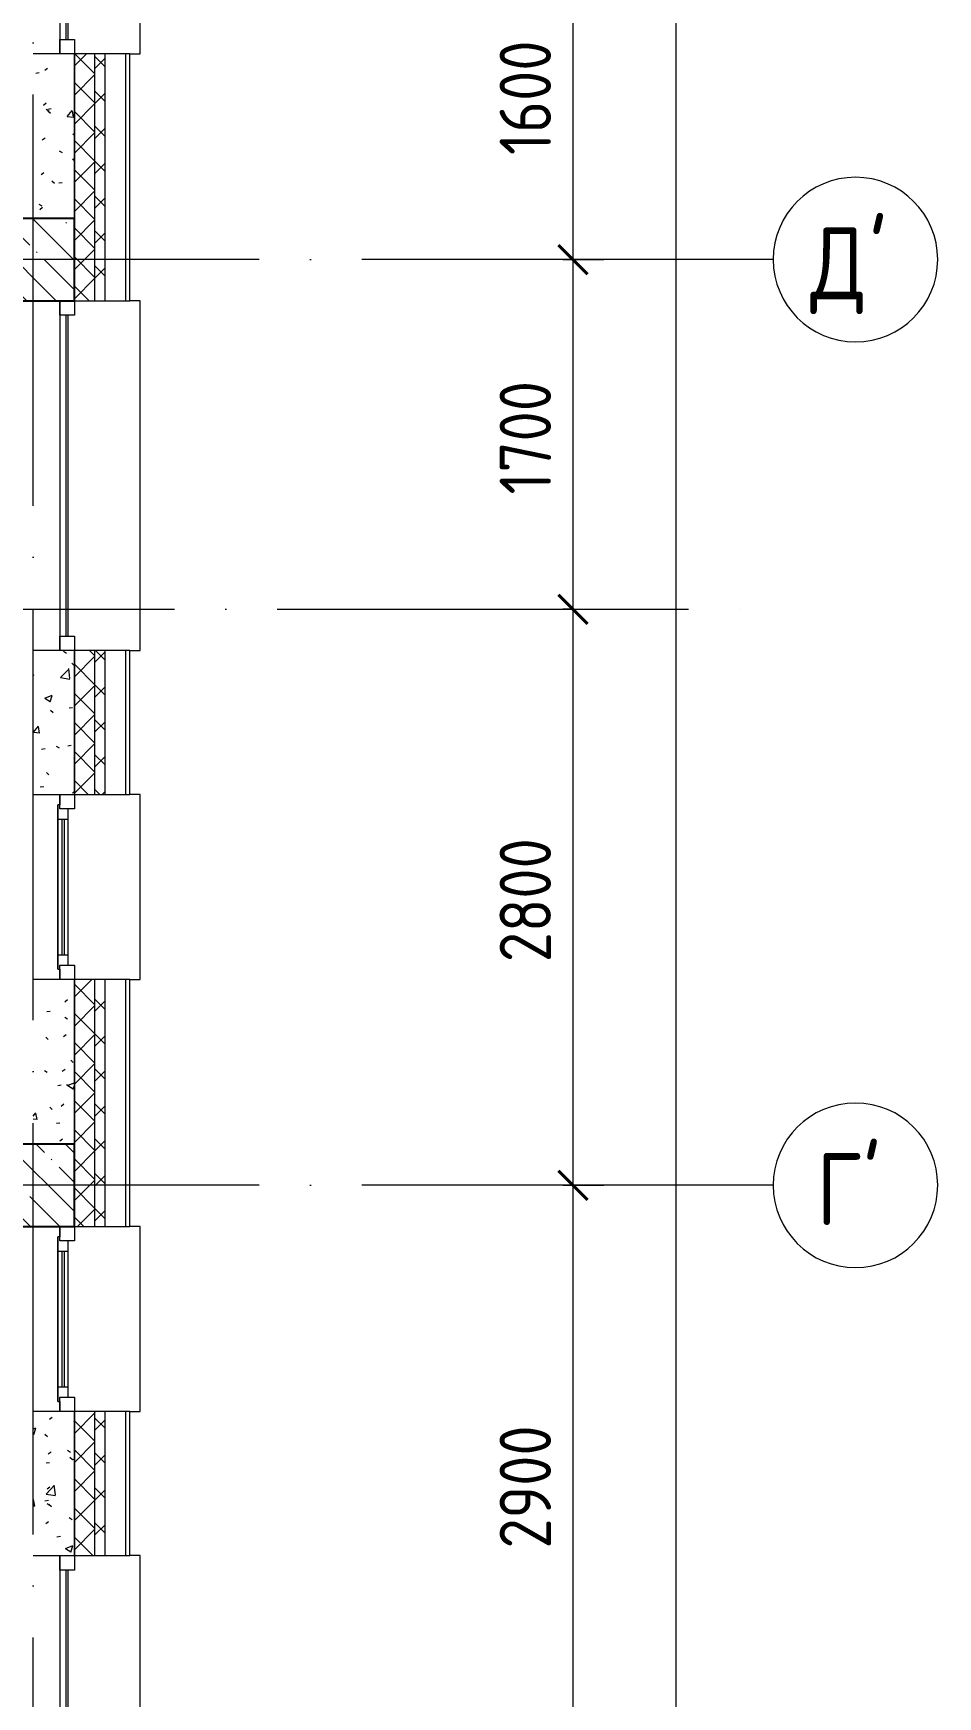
# Model space of a CAD drawing. Header units: millimetres. Extents: x 97 to 215964, y -4577 to 60645.
# Drawn here: x 211548 to 215946, y 10639 to 18725 of the extents above; entities that cross this region are included whole.
import ezdxf

# ---------------------------------------------------------------- set-up
doc = ezdxf.new("R2010")
doc.units = ezdxf.units.MM
doc.linetypes.add('ADSK_Линия сетки', pattern=[2500, 2000, -250, 0, -250])
for name, color, linetype, lineweight in [('A-____-____-DIMS', 211, 'Continuous', 9), ('A-____-____-DIMS-100', 211, 'Continuous', 9), ('A-GLAZ-____-MCUT', 151, 'Continuous', 9), ('A-GLAZ-____-OTLN', 151, 'Continuous', 9), ('A-WALL-____-MCUT', 113, 'Continuous', 9), ('A-WALL-____-PATT', 111, 'Continuous', 9), ('A-WALL-FNSH-MCUT', 113, 'Continuous', 9), ('S-COLS-____-MCUT', 52, 'Continuous', 9), ('S-COLS-____-OTLN', 52, 'Continuous', 9), ('S-GRID-____-IDEN', 1, 'Continuous', 20), ('S-GRID-____-OTLN', 1, 'Continuous', 9)]:
    doc.layers.add(name, color=color, linetype=linetype, lineweight=lineweight)
doc.styles.add('GOST Common', font='GOST_Common.ttf', dxfattribs={"width": 0.9, "height": 250})
doc.styles.add('GOST Common_2', font='GOST_Common.ttf', dxfattribs={"width": 0.9, "height": 350})
doc.dimstyles.new('ADSK_Основной_2_5_мм_Округление_до_10_мм', dxfattribs={"dimscale": 304.8, "dimtxt": 0.824897, "dimasz": 0.463911, "dimexe": 0.492126, "dimexo": 0.001615, "dimgap": 0.098425, "dimtad": 1, "dimdec": 0, "dimlfac": 304.8, "dimrnd": 10, "dimdsep": 46, "dimtxsty": 'GOST Common', "dimblk1": 'OBLIQUE', "dimblk2": 'OBLIQUE', "dimsah": 1, "dimcen": 0.09, "dimdle": 0.492126, "dimazin": 2, "dimtfac": 1, "dimtdec": 4, "dimtix": 1, "dimtmove": 0, "dimatfit": 3, "dimfxl": 1, "dimtvp": 1, "dimtolj": 1, "dimtzin": 0, "dimlwd": 20, "dimlwe": 20, "dimarcsym": 2})
pattern_1 = [(50, (0, 0), (364.36793, -31.8783), [38.1, -419.1]), (355, (0, 0), (-70.48585, 382.1133), [30.48, -335.28]), (100.451, (30.36, -2.66), (293.885, 350.2334), [32.38, -356.18]), (46.184, (0, 101.6), (542.1585, -84.0858), [57.15, -628.65]), (96.636, (45.2, 94.6), (474.8049, 494.8554), [48.57, -534.27]), (351.184, (0, 101.6), (474.8102, 494.85), [45.72, -502.92]), (21, (50.8, 76.2), (303.22847, -204.53046), [38.1, -419.1]), (326, (50.8, 76.2), (123.6039, 368.376), [30.48, -335.28]), (71.451, (76.07, 59.16), (426.8341, 163.8427), [32.38, -356.18]), (37.5, (0, 0), (6.17665, 169.11015), [16.764, -314.452, 16.764, -323.596, -336.55]), (37.5, (0, 0), (6.17665, 169.11015), [-671.576, 16.764, -319.786]), (7.5, (0, 0), (133.63888, 200.3615), [16.764, -177.292, 16.764, -306.832, -128.27]), (7.5, (0, 0), (133.63888, 200.3615), [-517.652, 16.764, -111.506]), (327.5, (-113.28, 0), (271.18182, -11.45836), [16.764, -110.236, 16.764, -379.476, -525.78]), (327.5, (-113.28, 0), (271.18182, -11.45836), [-523.24, 16.764, -509.016]), (317.5, (-164.08, 0), (296.2585, 50.85285), [16.764, -148.336, 16.764, -246.38, -373.38]), (317.5, (-164.08, 0), (296.2585, 50.85285), [-428.244, 16.764, -356.616])]

# ---------------------------------------------------------------- blocks, each defined once
blk = doc.blocks.new('Окно_СКБ_1Ст1 - 120_Окно_СКБ_1Ст_1700_ОК19Л-29018914-О_АИ_ПП_8_400_Целиком')
at = {"layer": 'A-GLAZ-____-MCUT', "color": 90}
for p, q in [((-850, -195), (-850, -125)), ((-850, -125), (-780, -125)), ((-780, -125), (-780, -195)), ((780, -195), (780, -125)), ((780, -125), (850, -125)), ((850, -125), (850, -195)), ((-780, -195), (-850, -195)), ((850, -195), (780, -195))]:
    blk.add_line(p, q, dxfattribs=at)
at = {"layer": 'A-GLAZ-____-MCUT', "color": 10, "lineweight": 5}
for p, q in [((780, -155), (-780, -155)), ((780, -165), (-780, -165))]:
    blk.add_line(p, q, dxfattribs=at)
at = {"layer": 'A-GLAZ-____-OTLN', "color": 10, "lineweight": 5}
blk.add_line((-850, -195), (850, -195), dxfattribs=at)
blk = doc.blocks.new('Окно_СКБ_1Ст1 - 120_Окно_СКБ_1Ст_900_ОК6Л-29019246-О_АИ_ПП_8_400_Целиком')
at = {"layer": 'A-GLAZ-____-MCUT', "color": 90}
for p, q in [((-450, -195), (-450, -125)), ((-450, -125), (-380, -125)), ((-380, -125), (-380, -195)), ((380, -155), (-380, -155)), ((-380, -155), (-380, -195)), ((-330, -205), (-330, -155)), ((330, -205), (330, -155)), ((380, -195), (380, -125)), ((380, -125), (450, -125)), ((380, -195), (380, -155)), ((450, -125), (450, -195)), ((-380, -195), (-450, -195)), ((-380, -195), (-400, -195)), ((-400, -195), (-400, -205)), ((-400, -205), (400, -205)), ((400, -205), (-400, -205)), ((450, -195), (380, -195)), ((400, -195), (380, -195)), ((400, -205), (400, -195))]:
    blk.add_line(p, q, dxfattribs=at)
at = {"layer": 'A-GLAZ-____-MCUT', "color": 10, "lineweight": 5}
for p, q in [((-330, -175), (330, -175)), ((330, -185), (-330, -185))]:
    blk.add_line(p, q, dxfattribs=at)
at = {"layer": 'A-GLAZ-____-OTLN', "color": 10, "lineweight": 5}
for p, q in [((-450, -195), (-400, -195)), ((400, -195), (450, -195))]:
    blk.add_line(p, q, dxfattribs=at)
blk = doc.blocks.new('Окно_СКБ_2Ст1 - Окно_СКБ_2Ст 3300_ОК2л-29018870-О_АИ_ПП_8_400_Целиком')
at = {"layer": 'A-GLAZ-____-MCUT', "color": 90}
for p, q in [((-1650, -195), (-1650, -125)), ((-1650, -125), (-1580, -125)), ((-1580, -125), (-1580, -195)), ((-820, -155), (-1580, -155)), ((-1580, -155), (-1580, -195)), ((-1530, -205), (-1530, -155)), ((-870, -205), (-870, -155)), ((-820, -195), (-820, -125)), ((-820, -125), (-750, -125)), ((-820, -195), (-820, -155)), ((-750, -125), (-750, -195)), ((1580, -195), (1580, -125)), ((1580, -125), (1650, -125)), ((1650, -125), (1650, -195)), ((-1580, -195), (-1650, -195)), ((-1580, -195), (-1600, -195)), ((-1600, -195), (-1600, -205)), ((-1600, -205), (-800, -205)), ((-800, -205), (-1600, -205)), ((-750, -195), (-820, -195)), ((-800, -195), (-820, -195)), ((-800, -205), (-800, -195)), ((1650, -195), (1580, -195))]:
    blk.add_line(p, q, dxfattribs=at)
at = {"layer": 'A-GLAZ-____-MCUT', "color": 10, "lineweight": 5}
for p, q in [((1580, -155), (-750, -155)), ((-1530, -175), (-870, -175)), ((-870, -185), (-1530, -185)), ((1580, -165), (-750, -165))]:
    blk.add_line(p, q, dxfattribs=at)
at = {"layer": 'A-GLAZ-____-OTLN', "color": 10, "lineweight": 5}
for p, q in [((-1650, -195), (-1600, -195)), ((-800, -195), (1650, -195))]:
    blk.add_line(p, q, dxfattribs=at)
blk = doc.blocks.new('WNW_Отлив1 - Отлив_металлический 2-28598290-О_АИ_ПП_8_400_Целиком')
at = {"layer": 'A-GLAZ-____-OTLN', "color": 10, "lineweight": 5}
for p, q in [((1650, 320), (-1650, 320)), ((-1650, 320), (-1650, 270)), ((1650, 270), (1650, 320))]:
    blk.add_line(p, q, dxfattribs=at)
blk = doc.blocks.new('WNW_Отлив1 - Отлив_металлический 2-28595994-О_АИ_ПП_8_400_Целиком')
at = {"layer": 'A-GLAZ-____-OTLN', "color": 10, "lineweight": 5}
for p, q in [((850, 320), (-850, 320)), ((-850, 320), (-850, 270)), ((850, 270), (850, 320))]:
    blk.add_line(p, q, dxfattribs=at)
blk = doc.blocks.new('WNW_Отлив1 - Отлив_металлический 2-28596055-О_АИ_ПП_8_400_Целиком')
at = {"layer": 'A-GLAZ-____-OTLN', "color": 10, "lineweight": 5}
for p, q in [((450, 320), (-450, 320)), ((-450, 320), (-450, 270)), ((450, 270), (450, 320))]:
    blk.add_line(p, q, dxfattribs=at)
blk = doc.blocks.new('BSC_Колонна _Прямоугольная - 400x400-V95-О_АИ_ПП_8_400_Целиком')
at = {"layer": 'S-COLS-____-OTLN', "lineweight": 5}
h = blk.add_hatch(dxfattribs=at)
h.set_pattern_fill('FP_105', color=256, style=0, pattern_type=2)
h.set_pattern_definition([(135, (-152749.98, -17625), (-142.56192, -142.56192), []), (135, (-152607.42, -17625), (-142.56192, -142.56192), [252.016, -50.403, 3.353, -47.05])])
h.paths.add_polyline_path([(200, -200), (200, 200), (-200, 200), (-200, -200), (174.5, -200)])
at = {"layer": 'S-COLS-____-MCUT', "color": 130, "lineweight": 25}
for p, q in [((200, 200), (-200, 200)), ((-200, 200), (-200, -200)), ((200, -200), (200, 200)), ((-200, -200), (200, -200))]:
    blk.add_line(p, q, dxfattribs=at)
blk = doc.blocks.new('BSC_Колонна _Прямоугольная - 400x400-V97-О_АИ_ПП_8_400_Целиком')
at = {"layer": 'S-COLS-____-OTLN', "lineweight": 5}
h = blk.add_hatch(dxfattribs=at)
h.set_pattern_fill('FP_107', color=256, style=0, pattern_type=2)
h.set_pattern_definition([(135, (-152749.98, -13125), (-142.56192, -142.56192), []), (135, (-152607.42, -13125), (-142.56192, -142.56192), [252.016, -50.403, 3.353, -47.05])])
h.paths.add_polyline_path([(-200, -200), (200, -200), (200, 200), (-200, 200), (-200, 189.8)])
at = {"layer": 'S-COLS-____-MCUT', "color": 130, "lineweight": 25}
for p, q in [((200, 200), (-200, 200)), ((-200, 200), (-200, -200)), ((200, -200), (200, 200)), ((-200, -200), (200, -200))]:
    blk.add_line(p, q, dxfattribs=at)
blk = doc.blocks.new('0083_СОШ675_АР_R22_rvt-1-О_АИ_ПП_8_400_Целиком')
at = {"layer": 'A-WALL-____-PATT', "lineweight": 5}
h = blk.add_hatch(dxfattribs=at)
h.set_pattern_fill('FP_9', color=10, style=0, pattern_type=2)
h.set_pattern_definition([(135, (0, 0), (-84.85281, -84.85281), []), (225, (0, 0), (84.85281, -84.85281), [])])
h.paths.add_polyline_path([(153050, -275), (153100, -275), (153100, 625), (153050, 625), (153050, -175)])
h.paths.add_polyline_path([(153100, 2325), (153100, 3025), (153050, 3025), (153050, 2325)])
h.paths.add_polyline_path([(153100, 3925), (153100, 5125), (153050, 5125), (153050, 3925)])
h.paths.add_polyline_path([(153050, 8425), (153100, 8425), (153100, 9625), (153050, 9625)])
h.paths.add_polyline_path([(153100, 11325), (153100, 12025), (153050, 12025), (153050, 11325)])
h.paths.add_polyline_path([(153050, 12925), (153100, 12925), (153100, 14125), (153050, 14125), (153050, 13803.3)])
h.paths.add_polyline_path([(153050, 15025), (153100, 15025), (153100, 15725), (153050, 15725)])
h.paths.add_polyline_path([(153050, 17425), (153100, 17425), (153100, 18625), (153050, 18625), (153050, 17711.4)])
h.paths.add_polyline_path([(153050, 21925), (153100, 21925), (153100, 23125), (153050, 23125)])
h.paths.add_polyline_path([(153050, 26425), (153100, 26425), (153100, 27625), (153050, 27625)])
h.paths.add_polyline_path([(153050, 29325), (153100, 29325), (153100, 30025), (153050, 30025), (153050, 29435.8)])
h.paths.add_polyline_path([(153100, 30925), (153100, 32125), (153050, 32125), (153050, 30925)])
h.paths.add_polyline_path([(153100, 35425), (153100, 36625), (153050, 36625), (153050, 35425)])
h.paths.add_polyline_path([(153050, 39925), (153100, 39925), (153100, 41125), (153050, 41125)])
h.paths.add_polyline_path([(153100, 42025), (153100, 42725), (153050, 42725), (153050, 42025)])
h.paths.add_polyline_path([(153050, 44425), (153100, 44425), (153100, 45625), (153050, 45625), (153050, 45068.3)])
h.paths.add_polyline_path([(153100, 47325), (153100, 48025), (153050, 48025), (153050, 47325)])
h.paths.add_polyline_path([(153050, 48925), (153100, 48925), (153100, 50125), (153050, 50125), (153050, 48976.4)])
h.paths.add_polyline_path([(153100, 53425), (153100, 54625), (153050, 54625), (153050, 53425)])
h.paths.add_polyline_path([(153100, 57925), (153100, 59075), (153050, 59075), (153050, 57925)])
h = blk.add_hatch(dxfattribs=at)
h.set_pattern_fill('FP_16', color=10, style=0, pattern_type=2)
h.set_pattern_definition([(45, (0, 0), (-70.71068, 70.71068), []), (135, (0, 0), (-70.71068, -70.71068), [])])
h.paths.add_polyline_path([(153050, -175), (153050, 625), (152950, 625), (152950, -175)])
h.paths.add_polyline_path([(153050, 2325), (153050, 3025), (152950, 3025), (152950, 2325)])
h.paths.add_polyline_path([(153050, 3925), (153050, 5125), (152950, 5125), (152950, 3925)])
h.paths.add_polyline_path([(152950, 8425), (153050, 8425), (153050, 9625), (152950, 9625), (152950, 8825)])
h.paths.add_polyline_path([(152950, 11325), (153050, 11325), (153050, 12025), (152950, 12025)])
h.paths.add_polyline_path([(152950, 12925), (153050, 12925), (153050, 14125), (152950, 14125), (152950, 13325)])
h.paths.add_polyline_path([(153050, 15025), (153050, 15725), (152950, 15725), (152950, 15025)])
h.paths.add_polyline_path([(152950, 17425), (153050, 17425), (153050, 18625), (152950, 18625), (152950, 17711.4)])
h.paths.add_polyline_path([(152950, 21925), (153050, 21925), (153050, 23125), (152950, 23125), (152950, 22325)])
h.paths.add_polyline_path([(152950, 26425), (153050, 26425), (153050, 27625), (152950, 27625), (152950, 26825)])
h.paths.add_polyline_path([(152950, 29325), (153050, 29325), (153050, 30025), (152950, 30025), (152950, 29435.8)])
h.paths.add_polyline_path([(153050, 30925), (153050, 32125), (152950, 32125), (152950, 30925)])
h.paths.add_polyline_path([(153050, 35425), (153050, 36625), (152950, 36625), (152950, 35425)])
h.paths.add_polyline_path([(152950, 39925), (153050, 39925), (153050, 41125), (152950, 41125), (152950, 40725)])
h.paths.add_polyline_path([(152950, 42025), (153050, 42025), (153050, 42725), (152950, 42725)])
h.paths.add_polyline_path([(152950, 44425), (153050, 44425), (153050, 45625), (152950, 45625), (152950, 45068.3)])
h.paths.add_polyline_path([(153050, 47325), (153050, 48025), (152950, 48025), (152950, 47325)])
h.paths.add_polyline_path([(152950, 48925), (153050, 48925), (153050, 50125), (152950, 50125), (152950, 48976.4)])
h.paths.add_polyline_path([(153050, 53425), (153050, 54625), (152950, 54625), (152950, 53425)])
h.paths.add_polyline_path([(152950, 57925), (153050, 57925), (153050, 58975), (152950, 58975), (152950, 58575)])
h = blk.add_hatch(dxfattribs=at)
h.set_pattern_fill('FP_69', color=10, style=0, pattern_type=2)
h.set_pattern_definition(pattern_1)
h.paths.add_polyline_path([(152950, 17825), (152950, 18625), (152750, 18625), (152750, 17825), (152950, 17825)])
h = blk.add_hatch(dxfattribs=at)
h.set_pattern_fill('FP_69', color=10, style=0, pattern_type=2)
h.set_pattern_definition(pattern_1)
h.paths.add_polyline_path([(152750, 13325), (152950, 13325), (152950, 14125), (152750, 14125), (152750, 13803.3)])
h.paths.add_polyline_path([(152950, 15025), (152950, 15725), (152750, 15725), (152750, 15025), (152924.5, 15025)])
h = blk.add_hatch(dxfattribs=at)
h.set_pattern_fill('FP_69', color=10, style=0, pattern_type=2)
h.set_pattern_definition(pattern_1)
h.paths.add_polyline_path([(152924.5, 8825), (152950, 8825), (152950, 9625), (152750, 9625), (152750, 8825)])
h.paths.add_polyline_path([(152924.5, 11325), (152950, 11325), (152950, 12025), (152750, 12025), (152750, 11325)])
at = {"layer": 'A-WALL-____-MCUT', "color": 50, "lineweight": 13}
for p, q in [((152950, 18625), (152750, 18625)), ((152950, 18625), (152950, 17825)), ((152950, 17825), (152950, 18625)), ((153100, 18625), (153050, 18625)), ((153050, 17425), (153050, 18625)), ((153100, 17425), (153100, 18625)), ((153050, 17425), (153100, 17425)), ((152950, 15725), (152750, 15725)), ((152950, 15725), (152950, 15025)), ((152950, 15025), (152950, 15725)), ((153100, 15725), (153050, 15725)), ((153050, 15025), (153050, 15725)), ((153100, 15025), (153100, 15725)), ((152750, 15025), (152950, 15025)), ((153050, 15025), (153100, 15025)), ((152950, 14125), (152750, 14125)), ((152950, 14125), (152950, 13325)), ((152950, 13325), (152950, 14125)), ((153100, 14125), (153050, 14125)), ((153050, 12925), (153050, 14125)), ((153100, 12925), (153100, 14125)), ((153050, 12925), (153100, 12925)), ((152950, 12025), (152750, 12025)), ((152950, 12025), (152950, 11325)), ((152950, 11325), (152950, 12025)), ((153100, 12025), (153050, 12025)), ((153050, 11325), (153050, 12025)), ((153100, 11325), (153100, 12025)), ((152750, 11325), (152950, 11325)), ((153050, 11325), (153100, 11325))]:
    blk.add_line(p, q, dxfattribs=at)
at = {"layer": 'A-WALL-____-MCUT', "color": 90}
for p, q in [((153050, 18625), (152950, 18625)), ((153200, 18625), (153100, 18625)), ((152950, 17425), (153050, 17425)), ((153100, 17425), (153200, 17425)), ((153050, 15725), (152950, 15725)), ((153200, 15725), (153100, 15725)), ((152950, 15025), (153050, 15025)), ((153100, 15025), (153200, 15025)), ((153050, 14125), (152950, 14125)), ((153200, 14125), (153100, 14125)), ((152950, 12925), (153050, 12925)), ((153100, 12925), (153200, 12925)), ((153050, 12025), (152950, 12025)), ((153200, 12025), (153100, 12025)), ((152950, 11325), (153050, 11325)), ((153100, 11325), (153200, 11325))]:
    blk.add_line(p, q, dxfattribs=at)
at = {"layer": 'A-WALL-____-MCUT', "color": 10, "lineweight": 5}
for p, q in [((153200, 17425), (153200, 18625)), ((153200, 15025), (153200, 15725)), ((153200, 12925), (153200, 14125)), ((153200, 11325), (153200, 12025))]:
    blk.add_line(p, q, dxfattribs=at)
at = {"layer": 'A-WALL-FNSH-MCUT', "color": 90}
for p, q in [((153220, 18625), (153200, 18625)), ((153220, 17425), (153220, 18625)), ((153200, 17425), (153220, 17425)), ((153220, 15725), (153200, 15725)), ((153220, 15025), (153220, 15725)), ((153200, 15025), (153220, 15025)), ((153220, 14125), (153200, 14125)), ((153220, 12925), (153220, 14125)), ((153200, 12925), (153220, 12925)), ((153220, 12025), (153200, 12025)), ((153220, 11325), (153220, 12025)), ((153200, 11325), (153220, 11325))]:
    blk.add_line(p, q, dxfattribs=at)
at = {"layer": 'A-GLAZ-____-OTLN', "color": 90, "lineweight": 9, "rotation": 269.9999999999999}
for name, p in [('Окно_СКБ_2Ст1 - Окно_СКБ_2Ст 3300_ОК2л-29018870-О_АИ_ПП_8_400_Целиком', (153075, 20275)), ('WNW_Отлив1 - Отлив_металлический 2-28598290-О_АИ_ПП_8_400_Целиком', (152950, 20275)), ('Окно_СКБ_1Ст1 - 120_Окно_СКБ_1Ст_1700_ОК19Л-29018914-О_АИ_ПП_8_400_Целиком', (153075, 16575)), ('WNW_Отлив1 - Отлив_металлический 2-28595994-О_АИ_ПП_8_400_Целиком', (152950, 16575)), ('Окно_СКБ_1Ст1 - 120_Окно_СКБ_1Ст_900_ОК6Л-29019246-О_АИ_ПП_8_400_Целиком', (153075, 14575)), ('WNW_Отлив1 - Отлив_металлический 2-28596055-О_АИ_ПП_8_400_Целиком', (152950, 14575)), ('Окно_СКБ_1Ст1 - 120_Окно_СКБ_1Ст_900_ОК6Л-29019246-О_АИ_ПП_8_400_Целиком', (153075, 12475)), ('WNW_Отлив1 - Отлив_металлический 2-28596055-О_АИ_ПП_8_400_Целиком', (152950, 12475)), ('Окно_СКБ_1Ст1 - 120_Окно_СКБ_1Ст_1700_ОК19Л-29018914-О_АИ_ПП_8_400_Целиком', (153075, 10475)), ('WNW_Отлив1 - Отлив_металлический 2-28595994-О_АИ_ПП_8_400_Целиком', (152950, 10475))]:
    blk.add_blockref(name, p, dxfattribs=at)
at = {"layer": 'S-COLS-____-OTLN', "color": 90, "lineweight": 9}
for name, p in [('BSC_Колонна _Прямоугольная - 400x400-V95-О_АИ_ПП_8_400_Целиком', (152750, 17625)), ('BSC_Колонна _Прямоугольная - 400x400-V97-О_АИ_ПП_8_400_Целиком', (152750, 13125))]:
    blk.add_blockref(name, p, dxfattribs=at)
blk = doc.blocks.new('Ось сетки - Круг_Ø8 мм-8258-О_АИ_ПП_8_400_Целиком')
at = {"layer": 'S-GRID-____-IDEN'}
for start, end in [(360, 180), (180, 360)]:
    blk.add_arc((0, 0), 4, start, end, dxfattribs=at)
blk = doc.blocks.new('DIMBLOCK26-О_АИ_ПП_8_400_Целиком')
at = {"layer": 'A-____-____-DIMS-100', "lineweight": 40}
for p, q in [((214172.5, 19225), (214101.8, 19295.7)), ((214172.5, 19225), (214243.2, 19154.3)), ((214172.5, 17625.1), (214101.8, 17695.8)), ((214172.5, 17625.1), (214243.2, 17554.4))]:
    blk.add_line(p, q, dxfattribs=at)
at = {"layer": 'A-____-____-DIMS-100', "lineweight": 20}
for p, q in [((214122.5, 19225), (214322.5, 19225)), ((214172.5, 19225), (214122.5, 19225)), ((214172.5, 19225), (214172.5, 17625.1)), ((214122.5, 17625.1), (214322.5, 17625.1)), ((214172.5, 17625.1), (214122.5, 17625.1))]:
    blk.add_line(p, q, dxfattribs=at)
at = {"layer": 'A-____-____-DIMS-100', "color": 0, "lineweight": 20, "insert": (213815.8, 18133.1), "char_height": 250, "width": 700.591, "attachment_point": 1, "rotation": 90, "line_spacing_factor": 1.022761, "style": 'GOST Common'}
blk.add_mtext('1600', dxfattribs=at)
blk = doc.blocks.new('_Oblique')
at = {"color": 0, "linetype": 'ByBlock', "lineweight": -2}
blk.add_line((-0.5, -0.5), (0.5, 0.5), dxfattribs=at)
blk = doc.blocks.new('DIMBLOCK27-О_АИ_ПП_8_400_Целиком')
at = {"layer": 'A-____-____-DIMS-100', "lineweight": 40}
for p, q in [((214172.5, 17625.1), (214101.8, 17695.8)), ((214172.5, 17625.1), (214243.2, 17554.4)), ((214172.5, 15925), (214101.8, 15995.7)), ((214172.5, 15925), (214243.2, 15854.3))]:
    blk.add_line(p, q, dxfattribs=at)
at = {"layer": 'A-____-____-DIMS-100', "lineweight": 20}
for p, q in [((214122.5, 17625.1), (214322.5, 17625.1)), ((214172.5, 17625.1), (214122.5, 17625.1)), ((214172.5, 17625.1), (214172.5, 15925)), ((214122.5, 15925), (214322.5, 15925)), ((214172.5, 15925), (214122.5, 15925))]:
    blk.add_line(p, q, dxfattribs=at)
at = {"layer": 'A-____-____-DIMS-100', "color": 0, "lineweight": 20, "insert": (213815.8, 16483.1), "char_height": 250, "width": 700.591, "attachment_point": 1, "rotation": 90, "line_spacing_factor": 1.022761, "style": 'GOST Common'}
blk.add_mtext('1700', dxfattribs=at)
blk = doc.blocks.new('DIMBLOCK28-О_АИ_ПП_8_400_Целиком')
at = {"layer": 'A-____-____-DIMS-100', "lineweight": 40}
for p, q in [((214172.5, 15925), (214101.8, 15995.7)), ((214172.5, 15925), (214243.2, 15854.3)), ((214172.5, 13125.1), (214101.8, 13195.8)), ((214172.5, 13125.1), (214243.2, 13054.4))]:
    blk.add_line(p, q, dxfattribs=at)
at = {"layer": 'A-____-____-DIMS-100', "lineweight": 20}
for p, q in [((214122.5, 15925), (214322.5, 15925)), ((214172.5, 15925), (214122.5, 15925)), ((214172.5, 15925), (214172.5, 13125.1)), ((214122.5, 13125.1), (214322.5, 13125.1)), ((214172.5, 13125.1), (214122.5, 13125.1))]:
    blk.add_line(p, q, dxfattribs=at)
at = {"layer": 'A-____-____-DIMS-100', "color": 0, "lineweight": 20, "insert": (213815.8, 14209.7), "char_height": 250, "width": 756.843, "attachment_point": 1, "rotation": 90, "line_spacing_factor": 1.022761, "style": 'GOST Common'}
blk.add_mtext('2800', dxfattribs=at)
blk = doc.blocks.new('DIMBLOCK29-О_АИ_ПП_8_400_Целиком')
at = {"layer": 'A-____-____-DIMS-100', "lineweight": 40}
for p, q in [((214172.5, 13125.1), (214101.8, 13195.8)), ((214172.5, 13125.1), (214243.2, 13054.4)), ((214172.5, 10225), (214101.8, 10295.7)), ((214172.5, 10225), (214243.2, 10154.3))]:
    blk.add_line(p, q, dxfattribs=at)
at = {"layer": 'A-____-____-DIMS-100', "lineweight": 20}
for p, q in [((214122.5, 13125.1), (214322.5, 13125.1)), ((214172.5, 13125.1), (214122.5, 13125.1)), ((214172.5, 13125.1), (214172.5, 10225)), ((214122.5, 10225), (214322.5, 10225)), ((214172.5, 10225), (214122.5, 10225))]:
    blk.add_line(p, q, dxfattribs=at)
at = {"layer": 'A-____-____-DIMS-100', "color": 0, "lineweight": 20, "insert": (213815.8, 11359.7), "char_height": 250, "width": 756.843, "attachment_point": 1, "rotation": 90, "line_spacing_factor": 1.022761, "style": 'GOST Common'}
blk.add_mtext('2900', dxfattribs=at)
blk = doc.blocks.new('DIMBLOCK34-О_АИ_ПП_8_400_Целиком')
at = {"layer": 'A-____-____-DIMS-100', "lineweight": 20}
for p, q in [((214672.5, 58925), (214672.5, -125)), ((214622.5, 58775), (214822.5, 58775)), ((214672.5, 58775), (214622.5, 58775)), ((214622.5, 25), (214822.5, 25)), ((214672.5, 25), (214622.5, 25))]:
    blk.add_line(p, q, dxfattribs=at)
at = {"layer": 'A-____-____-DIMS-100', "lineweight": 40}
for p, q in [((214672.5, 58775), (214601.8, 58845.7)), ((214672.5, 58775), (214743.2, 58704.3)), ((214672.5, 25), (214601.8, 95.7)), ((214672.5, 25), (214743.2, -45.7))]:
    blk.add_line(p, q, dxfattribs=at)
at = {"layer": 'A-____-____-DIMS-100', "color": 0, "lineweight": 20, "insert": (214315.8, 29005.8), "char_height": 250, "width": 946.054, "attachment_point": 1, "rotation": 90, "line_spacing_factor": 1.022761, "style": 'GOST Common'}
blk.add_mtext('58750', dxfattribs=at)

msp = doc.modelspace()

# ---------------------------------------------------------------- linework, layer by layer
at = {"layer": 'S-GRID-____-OTLN', "linetype": 'ADSK_Линия сетки'}
for p, q in [((211547.888824, -3572.657751), (211547.888824, 60644.999414)), ((215146.441901, 17625.060253), (158117.887824, 17625.060253)), ((55228.336609, 15925.000586), (215146.441901, 15925.000586)), ((215146.441901, 13125.11992), (158117.887824, 13125.11992))]:
    msp.add_line(p, q, dxfattribs=at)

# ---------------------------------------------------------------- block references
at = {"color": 250, "lineweight": 5}
msp.add_blockref('0083_СОШ675_АР_R22_rvt-1-О_АИ_ПП_8_400_Целиком', (58797.887824, 0), dxfattribs=at)
at = {"layer": 'S-GRID-____-IDEN', "xscale": 99.99999999999993, "yscale": 99.99999999999993, "zscale": 99.99999999999993, "rotation": 89.99999999999982}
for p in [(215546.441901, 17625.060253), (215546.441901, 13125.11992)]:
    msp.add_blockref('Ось сетки - Круг_Ø8 мм-8258-О_АИ_ПП_8_400_Целиком', p, dxfattribs=at)

# ---------------------------------------------------------------- texts
at = {"layer": 'S-GRID-____-IDEN', "lineweight": 9, "char_height": 350, "attachment_point": 1, "style": 'GOST Common_2'}
for s, insert, width in [("\\fGOST Common|b0|i0|c204|p34|;\\W.9;'", (215612.064794, 17782.28584), 137.0885625), ('\\fGOST Common|b0|i0|c204|p34|;\\W.9;Д', (215326.314794, 17782.28584), 346.329), ("\\fGOST Common|b0|i0|c204|p34|;\\W.9;'", (215582.233544, 13282.345506), 137.0885625), ('\\fGOST Common|b0|i0|c204|p34|;\\W.9;Г', (215356.014794, 13282.345506), 274.177125)]:
    msp.add_mtext(s, dxfattribs=dict(at, insert=insert, width=width))

# ---------------------------------------------------------------- dimensions: what is measured, and where the dimension line sits
at = {"layer": 'A-____-____-DIMS', "lineweight": 20}
for base, p1, p2, override, picture, middle in [((214672.527138, 25.000586), (214772.512037, 58775.000586), (214772.512037, 25.000586), {"dimpost": '<>', "dimfxl": 58750}, 'DIMBLOCK34-О_АИ_ПП_8_400_Целиком', (214517.527138, 29400.000586)), ((214172.527138, 17625.060253), (214272.512037, 19225.000586), (214272.512037, 17625.060253), {"dimpost": '<>', "dimfxl": 1599.940333}, 'DIMBLOCK26-О_АИ_ПП_8_400_Целиком', (214017.527138, 18425.030419)), ((214172.527138, 15925.000586), (214272.512037, 17625.060253), (214272.512037, 15925.000586), {"dimpost": '<>', "dimfxl": 1700.059667}, 'DIMBLOCK27-О_АИ_ПП_8_400_Целиком', (214017.527138, 16775.030419)), ((214172.527138, 13125.11992), (214272.512037, 15925.000586), (214272.512037, 13125.11992), {"dimpost": '<>', "dimfxl": 2799.880666}, 'DIMBLOCK28-О_АИ_ПП_8_400_Целиком', (214017.527138, 14525.060253)), ((214172.527138, 10225.000586), (214272.512037, 13125.11992), (214272.512037, 10225.000586), {"dimpost": '<>', "dimfxl": 2900.119334}, 'DIMBLOCK29-О_АИ_ПП_8_400_Целиком', (214017.527138, 11675.060253))]:
    dim = msp.add_linear_dim(base=base, p1=p1, p2=p2, angle=90, dimstyle='ADSK_Основной_2_5_мм_Округление_до_10_мм', override=override, dxfattribs=at)
    dim.commit()
    dim.dimension.update_dxf_attribs({"geometry": picture, "text_midpoint": middle})

doc.saveas('drawing.dxf')
